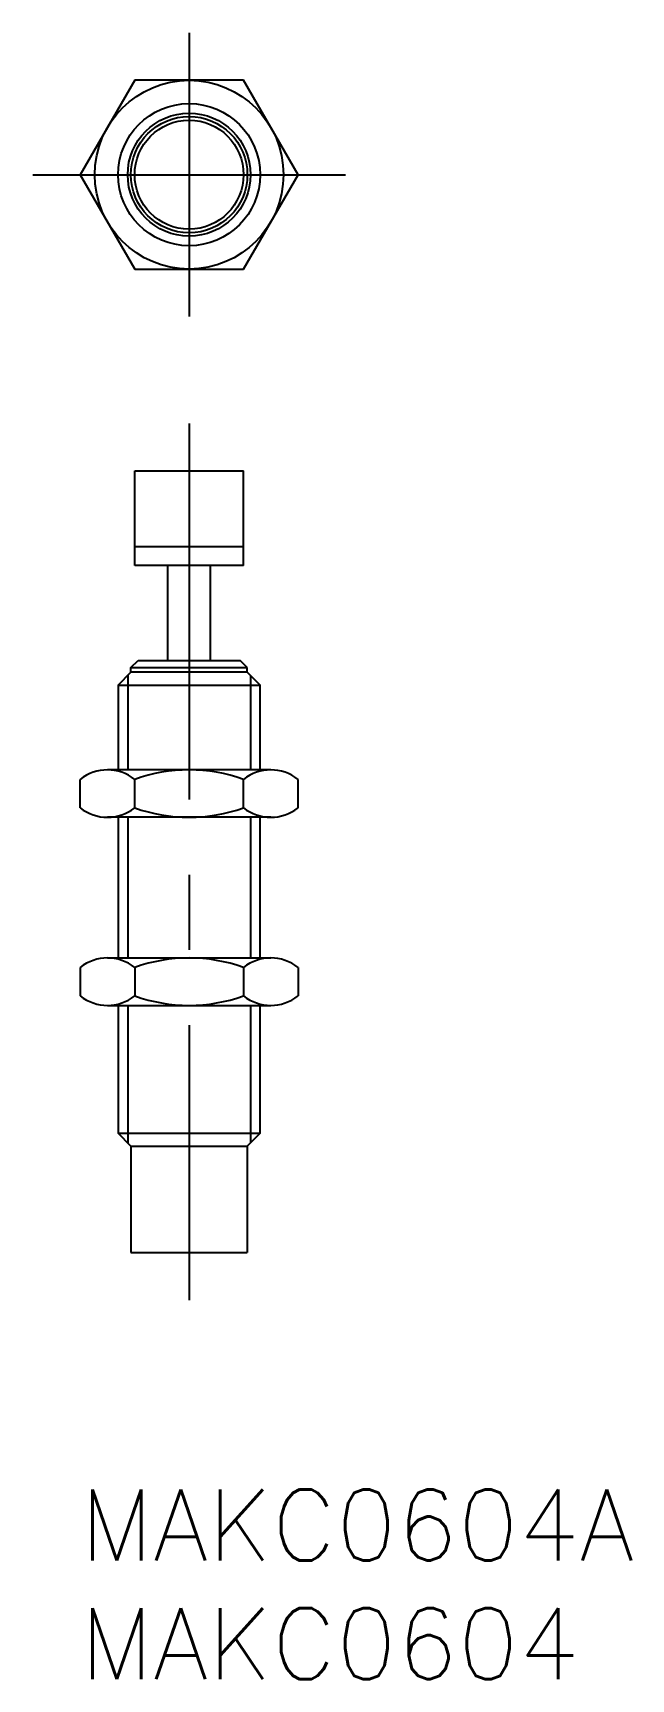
# Model space of a CAD drawing. Extents: x -2 to 23.3, y -8 to 61.5.
import ezdxf

# ---------------------------------------------------------------- set-up
doc = ezdxf.new("R2010")
doc.units = 0
doc.header["$LTSCALE"] = 0.5
doc.linetypes.add('CENTER', pattern=[50.8, 31.75, -6.35, 6.35, -6.35])
for name, color, linetype in [('MSM_CENTER', 1, 'CENTER'), ('MSM_CONTINUOUS', 7, 'CONTINUOUS'), ('MSM_NARROW', 5, 'CONTINUOUS'), ('MSM_PART_NUMBER', 7, 'CONTINUOUS')]:
    doc.layers.add(name, color=color, linetype=linetype)
doc.styles.get("Standard").update_dxf_attribs({"font": 'txt.shx', "height": 3, "bigfont": 'bigfont.shx'})

# ---------------------------------------------------------------- blocks, each defined once
blk = doc.blocks.new('*U2')
at = {"layer": 'MSM_PART_NUMBER'}
blk.add_text('MAKC0604A', height=3, dxfattribs=at).set_placement((0, -3))
blk = doc.blocks.new('*U3')
at = {"layer": 'MSM_PART_NUMBER'}
blk.add_text('MAKC0604', height=3, dxfattribs=at).set_placement((0, -8))

msp = doc.modelspace()

# ---------------------------------------------------------------- linework, layer by layer
at = {"layer": 'MSM_CENTER'}
for p, q in [((4.6, 61.483), (4.6, 49.516)), ((-2, 55.5), (11.2, 55.5)), ((4.6, 45), (4.6, 8))]:
    msp.add_line(p, q, dxfattribs=at)
at = {"layer": 'MSM_CONTINUOUS'}
for p, q in [((2.3, 59.483), (0, 55.5)), ((6.9, 59.483), (2.3, 59.483)), ((9.2, 55.5), (6.9, 59.483)), ((0, 55.5), (2.3, 51.516)), ((6.9, 51.516), (9.2, 55.5)), ((2.3, 51.516), (6.9, 51.516)), ((2.3, 39), (2.3, 43)), ((2.3, 43), (6.9, 43)), ((6.9, 39), (6.9, 43)), ((2.3, 39.8), (6.9, 39.8)), ((6.9, 39), (2.3, 39)), ((3.7, 35), (3.7, 39)), ((5.5, 35), (5.5, 39)), ((2.141, 34.696), (2.446, 35)), ((2.446, 35), (6.754, 35)), ((7.058, 34.696), (6.754, 35)), ((1.6, 33.959), (2.141, 34.5)), ((2.141, 34.696), (7.058, 34.696)), ((2.141, 34.5), (2.141, 34.696)), ((7.058, 34.5), (2.141, 34.5)), ((7.058, 34.5), (7.058, 34.696)), ((7.058, 34.5), (7.6, 33.959)), ((1.6, 33.959), (7.6, 33.959)), ((1.6, 33.959), (1.6, 30.375)), ((7.6, 30.375), (7.6, 33.959)), ((0, 28.775), (0, 29.975)), ((8.05, 30.375), (1.15, 30.375)), ((2.3, 28.775), (2.3, 29.975)), ((6.9, 28.775), (6.9, 29.975)), ((9.2, 28.775), (9.2, 29.975)), ((8.05, 28.375), (1.15, 28.375)), ((1.6, 28.375), (1.6, 22.438)), ((7.6, 22.438), (7.6, 28.375)), ((1.15, 22.438), (8.05, 22.438)), ((0, 22.038), (0, 20.838)), ((2.3, 22.038), (2.3, 20.838)), ((6.9, 22.038), (6.9, 20.838)), ((9.2, 22.038), (9.2, 20.838)), ((1.15, 20.438), (8.05, 20.438)), ((1.6, 20.438), (1.6, 15.041)), ((7.6, 15.041), (7.6, 20.438)), ((1.6, 15.041), (7.6, 15.041)), ((2.141, 14.5), (1.6, 15.041)), ((7.6, 15.041), (7.058, 14.5)), ((2.141, 14.5), (2.141, 10)), ((2.141, 14.5), (7.058, 14.5)), ((7.058, 14.5), (7.058, 10)), ((2.141, 10), (7.058, 10))]:
    msp.add_line(p, q, dxfattribs=at)
for radius in [3.984, 3, 2.458, 2.3]:
    msp.add_circle((4.6, 55.5), radius, dxfattribs=at)
for centre, radius, start, end in [((1.15, 28.522), 1.853, 51.64198, 128.35802), ((4.6, 23.563), 6.812, 70.26839, 109.73161), ((8.05, 28.522), 1.853, 51.64198, 128.35802), ((1.15, 30.228), 1.853, 231.64198, 308.35804), ((4.6, 35.187), 6.812, 250.26839, 289.73161), ((8.05, 30.228), 1.853, 231.64198, 308.35804), ((1.15, 20.584), 1.853, 51.64198, 128.35802), ((4.6, 15.625), 6.812, 70.26839, 109.73161), ((8.05, 20.584), 1.853, 51.64198, 128.35802), ((1.15, 22.291), 1.853, 231.64198, 308.35804), ((4.6, 27.25), 6.812, 250.26839, 289.73161), ((8.05, 22.291), 1.853, 231.64198, 308.35804)]:
    msp.add_arc(centre, radius, start, end, dxfattribs=at)
at = {"layer": 'MSM_NARROW'}
for p, q in [((2.006, 34.364), (2.006, 30.375)), ((7.194, 34.364), (7.194, 30.375)), ((2.006, 28.375), (2.006, 22.438)), ((7.194, 28.375), (7.194, 22.438)), ((2.006, 20.438), (2.006, 14.635)), ((7.194, 20.438), (7.194, 14.635))]:
    msp.add_line(p, q, dxfattribs=at)
msp.add_circle((4.6, 55.5), 2.594, dxfattribs=at)

# ---------------------------------------------------------------- block references
at = {"layer": 'MSM_CONTINUOUS'}
for name in ['*U2', '*U3']:
    msp.add_blockref(name, (0, 0), dxfattribs=at)

doc.saveas('drawing.dxf')
